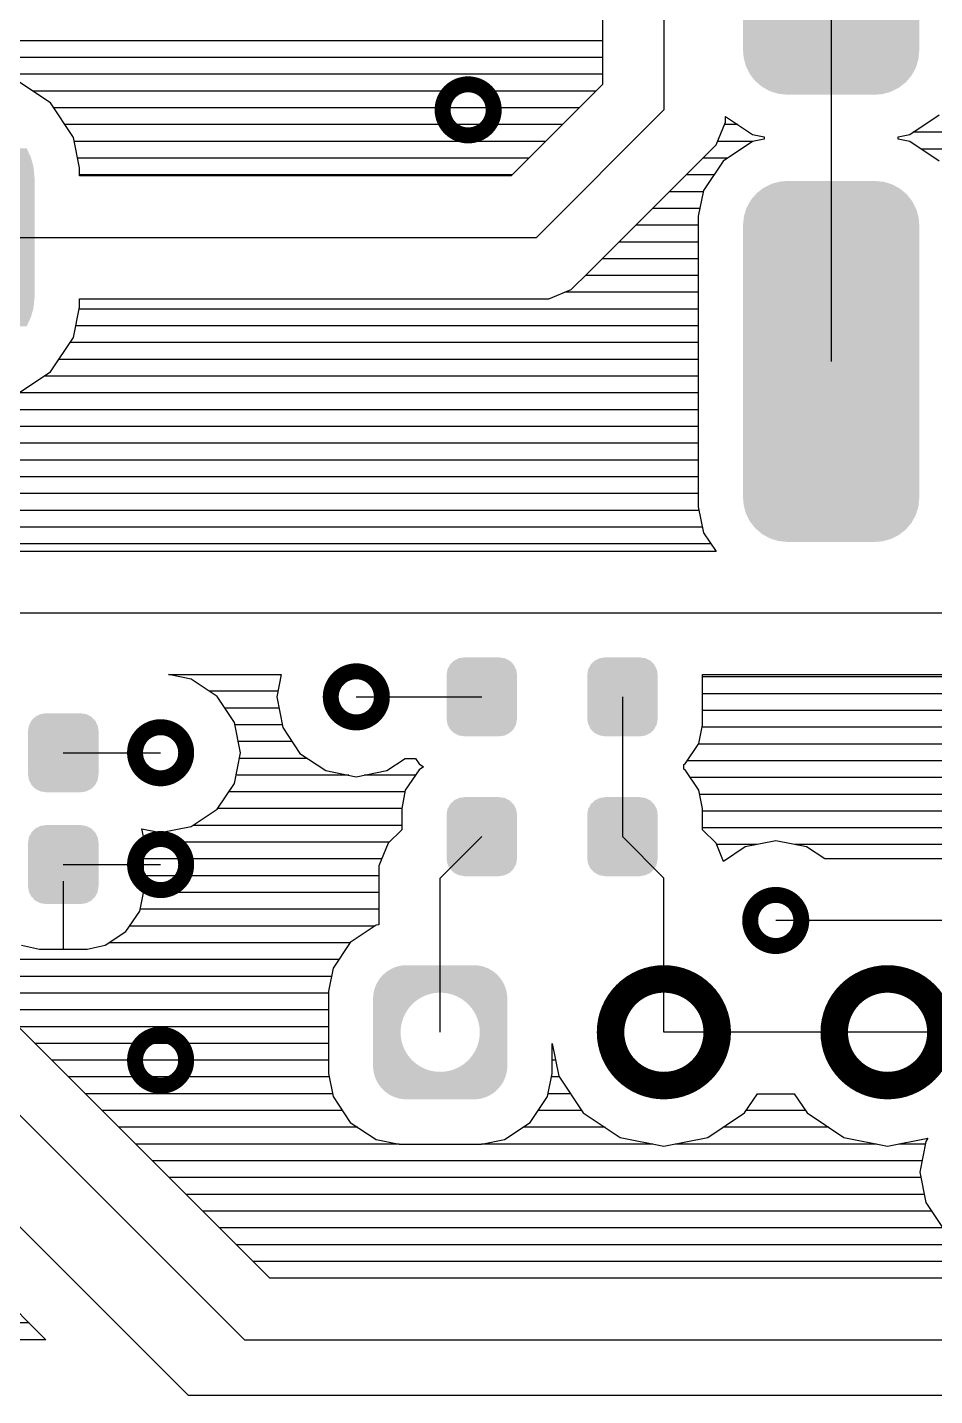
# Model space of a CAD drawing. Extents: x 295 to 953, y 10 to 290.
# Drawn here: x 673.63 to 694.23, y 71.91 to 102.99 of the extents above; entities that cross this region are included whole.
import ezdxf

# ---------------------------------------------------------------- set-up
doc = ezdxf.new("R2010")
doc.units = 0
doc.header["$LTSCALE"] = 5
doc.header["$MEASUREMENT"] = 0
doc.layers.get('0').update_dxf_attribs({"linetype": 'CONTINUOUS', "lineweight": 25})

msp = doc.modelspace()

# ---------------------------------------------------------------- linework, layer by layer
for p, q in [((686.685, 110.706), (686.685, 101.689)), ((688.082, 110.64), (688.082, 101.115)), ((691.882, 105.56), (691.882, 95.4)), ((686.685, 102.685), (651.943, 102.685)), ((686.685, 102.304), (652.202, 102.304)), ((686.685, 101.923), (672.72, 101.923)), ((674.153, 101.272), (673.365, 101.796)), ((686.685, 101.689), (684.612, 99.616)), ((686.543, 101.542), (673.746, 101.542)), ((674.671, 100.49), (674.153, 101.272)), ((686.162, 101.161), (674.224, 101.161)), ((688.082, 101.115), (685.192, 98.219)), ((685.781, 100.78), (674.478, 100.78)), ((689.271, 100.323), (689.479, 100.836)), ((689.759, 100.78), (689.459, 100.78)), ((689.479, 100.836), (689.479, 100.968)), ((689.479, 100.968), (690.094, 100.556)), ((693.665, 100.556), (694.336, 101.003)), ((674.813, 99.799), (674.671, 100.49)), ((690.094, 100.556), (690.358, 100.505)), ((690.358, 100.45), (690.094, 100.399)), ((690.358, 100.505), (690.358, 100.45)), ((693.406, 100.505), (693.665, 100.556)), ((693.406, 100.45), (693.406, 100.505)), ((693.665, 100.399), (693.406, 100.45)), ((704.023, 100.607), (693.736, 100.607)), ((685.4, 100.399), (674.691, 100.399)), ((688.875, 99.926), (689.271, 100.323)), ((690.114, 100.399), (689.301, 100.399)), ((690.094, 100.399), (689.428, 99.952)), ((694.336, 99.952), (693.665, 100.399)), ((703.835, 100.226), (693.924, 100.226)), ((685.019, 100.018), (674.767, 100.018)), ((674.813, 99.616), (674.813, 99.799)), ((686.375, 97.427), (688.875, 99.926)), ((689.53, 100.018), (688.966, 100.018)), ((689.428, 99.952), (688.981, 99.286)), ((684.638, 99.637), (674.813, 99.637)), ((684.612, 99.616), (674.813, 99.616)), ((689.22, 99.637), (688.585, 99.637)), ((688.976, 99.256), (688.204, 99.256)), ((688.981, 99.286), (688.864, 98.697)), ((688.9, 98.875), (687.823, 98.875)), ((688.864, 98.697), (688.864, 92.098)), ((688.864, 98.494), (687.442, 98.494)), ((666.492, 98.219), (685.192, 98.219)), ((688.864, 98.113), (687.061, 98.113)), ((688.864, 97.732), (686.68, 97.732)), ((685.979, 97.031), (686.375, 97.427)), ((688.864, 97.351), (686.299, 97.351)), ((685.466, 96.822), (685.979, 97.031)), ((674.813, 96.634), (674.813, 96.822)), ((674.813, 96.822), (685.466, 96.822)), ((688.864, 96.97), (685.832, 96.97)), ((674.671, 95.944), (674.813, 96.634)), ((688.864, 96.589), (674.803, 96.589)), ((688.864, 96.208), (674.727, 96.208)), ((674.153, 95.161), (674.671, 95.944)), ((688.864, 95.827), (674.595, 95.827)), ((688.864, 95.446), (674.341, 95.446)), ((673.365, 94.638), (674.153, 95.161)), ((688.864, 95.065), (674.011, 95.065)), ((688.864, 94.684), (673.436, 94.684)), ((688.864, 94.303), (671.572, 94.303)), ((688.864, 93.922), (671.653, 93.922)), ((688.864, 93.541), (671.73, 93.541)), ((688.864, 93.16), (671.674, 93.16)), ((688.864, 92.779), (671.598, 92.779)), ((688.864, 92.398), (671.384, 92.398)), ((688.88, 92.017), (671.12, 92.017)), ((688.864, 92.098), (688.981, 91.509)), ((688.956, 91.636), (670.551, 91.636)), ((688.981, 91.509), (689.271, 91.082)), ((689.149, 91.255), (650.297, 91.255)), ((689.271, 91.082), (662.408, 91.082)), ((662.682, 89.685), (709.672, 89.685)), ((676.83, 88.288), (679.39, 88.288)), ((677.348, 88.181), (676.83, 88.288)), ((679.39, 88.288), (679.289, 87.78)), ((688.961, 88.288), (695.9, 88.288)), ((688.961, 87.14), (688.961, 88.288)), ((677.937, 87.79), (677.348, 88.181)), ((695.89, 88.232), (688.961, 88.232)), ((679.314, 87.907), (677.765, 87.907)), ((678.329, 87.201), (677.937, 87.79)), ((679.289, 87.78), (679.426, 87.084)), ((681.097, 87.78), (683.947, 87.78)), ((687.142, 87.78), (687.142, 84.605)), ((695.814, 87.851), (688.961, 87.851)), ((679.339, 87.526), (678.115, 87.526)), ((695.86, 87.47), (688.961, 87.47)), ((678.466, 86.51), (678.329, 87.201)), ((679.416, 87.145), (678.339, 87.145)), ((679.426, 87.084), (679.817, 86.495)), ((688.88, 86.723), (688.961, 87.14)), ((695.936, 87.089), (688.951, 87.089)), ((679.639, 86.764), (678.415, 86.764)), ((674.442, 86.51), (676.652, 86.51)), ((678.329, 85.814), (678.466, 86.51)), ((679.817, 86.495), (680.406, 86.104)), ((688.565, 86.256), (688.88, 86.723)), ((696.185, 86.708), (688.87, 86.708)), ((679.99, 86.383), (678.44, 86.383)), ((681.793, 86.104), (682.21, 86.383)), ((682.21, 86.383), (682.443, 86.383)), ((682.525, 86.124), (682.21, 85.657)), ((682.443, 86.383), (682.525, 86.256)), ((682.525, 86.256), (682.621, 86.19)), ((682.621, 86.19), (682.525, 86.124)), ((688.539, 86.241), (688.565, 86.256)), ((688.539, 86.139), (688.539, 86.241)), ((688.565, 86.124), (688.539, 86.139)), ((688.88, 85.657), (688.565, 86.124)), ((696.576, 86.327), (688.616, 86.327)), ((677.937, 85.225), (678.329, 85.814)), ((680.924, 86.002), (678.364, 86.002)), ((680.406, 86.104), (681.097, 85.966)), ((681.097, 85.966), (681.793, 86.104)), ((682.443, 86.002), (681.275, 86.002)), ((699.654, 85.946), (688.682, 85.946)), ((682.205, 85.621), (678.202, 85.621)), ((682.21, 85.657), (682.128, 85.24)), ((688.961, 85.24), (688.88, 85.657)), ((699.598, 85.565), (688.895, 85.565)), ((677.348, 84.834), (677.937, 85.225)), ((682.128, 85.24), (677.942, 85.24)), ((682.128, 85.24), (682.128, 84.762)), ((688.961, 84.762), (688.961, 85.24)), ((699.598, 85.184), (688.961, 85.184)), ((676.261, 84.605), (676.225, 84.778)), ((676.225, 84.778), (676.652, 84.696)), ((676.261, 83.33), (676.261, 84.605)), ((676.652, 84.696), (677.348, 84.834)), ((682.128, 84.859), (677.384, 84.859)), ((682.128, 84.762), (681.818, 84.453)), ((683.002, 83.66), (683.947, 84.605)), ((688.082, 83.66), (687.142, 84.605)), ((699.604, 84.803), (688.961, 84.803)), ((689.271, 84.453), (688.961, 84.762)), ((681.844, 84.478), (676.261, 84.478)), ((681.818, 84.453), (681.605, 83.94)), ((689.438, 84.041), (689.271, 84.453)), ((690.195, 84.422), (689.281, 84.422)), ((689.931, 84.371), (689.438, 84.041)), ((690.622, 84.508), (689.931, 84.371)), ((691.318, 84.371), (690.622, 84.508)), ((699.675, 84.422), (691.054, 84.422)), ((691.735, 84.097), (691.318, 84.371)), ((674.442, 83.97), (676.652, 83.97)), ((674.823, 83.97), (676.261, 83.97)), ((681.671, 84.097), (676.261, 84.097)), ((681.605, 83.94), (681.605, 82.603)), ((699.898, 84.097), (691.735, 84.097)), ((681.605, 83.716), (676.261, 83.716)), ((683.002, 80.16), (683.002, 83.66)), ((688.082, 80.16), (688.082, 83.66)), ((674.442, 83.589), (674.442, 82.05)), ((676.18, 82.913), (676.261, 83.33)), ((681.605, 83.335), (676.261, 83.335)), ((675.865, 82.446), (676.18, 82.913)), ((681.605, 82.954), (676.185, 82.954)), ((702.814, 82.7), (690.622, 82.7)), ((675.397, 82.136), (675.865, 82.446)), ((681.514, 82.573), (675.946, 82.573)), ((681.549, 82.593), (680.96, 82.202)), ((681.605, 82.603), (681.549, 82.593)), ((673.492, 82.136), (673.904, 82.05)), ((674.986, 82.05), (675.397, 82.136)), ((680.955, 82.192), (675.479, 82.192)), ((680.96, 82.202), (680.569, 81.613)), ((679.136, 74.572), (671.658, 82.05)), ((680.696, 81.811), (671.897, 81.811)), ((673.904, 82.05), (674.986, 82.05)), ((680.569, 81.613), (680.462, 81.095)), ((670.302, 81.43), (678.557, 73.175)), ((680.533, 81.43), (672.278, 81.43)), ((680.462, 81.049), (672.659, 81.049)), ((680.462, 81.095), (680.462, 79.22)), ((680.462, 80.668), (673.04, 80.668)), ((680.462, 80.287), (673.421, 80.287)), ((680.462, 79.906), (673.802, 79.906)), ((685.547, 79.906), (685.542, 79.906)), ((685.542, 79.22), (685.542, 79.906)), ((685.542, 79.906), (685.695, 79.164)), ((693.162, 80.16), (688.082, 80.16)), ((702.814, 80.16), (693.162, 80.16)), ((680.462, 79.525), (674.183, 79.525)), ((685.623, 79.525), (685.542, 79.525)), ((680.482, 79.144), (674.564, 79.144)), ((680.462, 79.22), (680.569, 78.702)), ((685.441, 78.702), (685.542, 79.22)), ((685.71, 79.144), (685.527, 79.144)), ((685.695, 79.164), (686.253, 78.326)), ((677.287, 71.905), (670.302, 78.89)), ((680.559, 78.763), (674.945, 78.763)), ((680.569, 78.702), (680.96, 78.113)), ((685.049, 78.113), (685.441, 78.702)), ((685.964, 78.763), (685.451, 78.763)), ((689.916, 78.326), (690.206, 78.763)), ((690.206, 78.763), (691.044, 78.763)), ((691.044, 78.763), (691.333, 78.326)), ((680.782, 78.382), (675.326, 78.382)), ((686.218, 78.382), (685.227, 78.382)), ((691.298, 78.382), (689.952, 78.382)), ((680.96, 78.113), (681.549, 77.722)), ((684.46, 77.722), (685.049, 78.113)), ((686.253, 78.326), (687.092, 77.767)), ((689.078, 77.767), (689.916, 78.326)), ((691.333, 78.326), (692.172, 77.767)), ((681.133, 78.001), (675.707, 78.001)), ((681.549, 77.722), (682.067, 77.62)), ((683.942, 77.62), (684.46, 77.722)), ((686.746, 78.001), (684.877, 78.001)), ((687.092, 77.767), (688.082, 77.569)), ((688.082, 77.569), (689.078, 77.767)), ((691.826, 78.001), (689.423, 78.001)), ((692.172, 77.767), (693.162, 77.569)), ((693.162, 77.569), (694.077, 77.752)), ((694.077, 77.752), (694.031, 77.676)), ((669.728, 77.493), (674.046, 73.175)), ((682.067, 77.62), (676.088, 77.62)), ((682.067, 77.62), (683.942, 77.62)), ((687.833, 77.62), (683.942, 77.62)), ((692.913, 77.62), (688.336, 77.62)), ((694.021, 77.62), (693.416, 77.62)), ((694.031, 77.676), (693.894, 76.985)), ((693.944, 77.239), (676.469, 77.239)), ((693.919, 76.858), (676.85, 76.858)), ((693.894, 76.985), (694.031, 76.289)), ((693.995, 76.477), (677.231, 76.477)), ((694.031, 76.289), (694.422, 75.7)), ((694.158, 76.096), (677.612, 76.096)), ((694.417, 75.715), (677.993, 75.715)), ((694.976, 75.334), (678.374, 75.334)), ((695.763, 74.953), (678.755, 74.953)), ((696.144, 74.572), (679.136, 74.572)), ((696.144, 74.572), (679.136, 74.572)), ((673.665, 73.556), (640.102, 73.556)), ((674.046, 73.175), (639.842, 73.175)), ((674.046, 73.175), (639.842, 73.175)), ((678.557, 73.175), (725.547, 73.175)), ((735.072, 71.905), (677.287, 71.905))]:
    msp.add_line(p, q)
for points, const_width in [([(684.218, 101.115, -1), (683.057, 101.115, -1)], 0.363), ([(681.678, 87.78, -1), (680.517, 87.78, -1)], 0.363), ([(677.233, 86.51, -1), (676.072, 86.51, -1)], 0.363), ([(677.233, 83.97, -1), (676.072, 83.97, -1)], 0.363), ([(691.203, 82.7, -1), (690.042, 82.7, -1)], 0.363), ([(689.294, 80.16, -1), (686.871, 80.16, -1)], 0.625), ([(694.374, 80.16, -1), (691.951, 80.16, -1)], 0.625), ([(677.233, 79.525, -1), (676.072, 79.525, -1)], 0.363)]:
    msp.add_lwpolyline(points, format="xyb", close=True, dxfattribs=dict(const_width=const_width))
for points in [[(693.881, 102.532), (693.881, 108.588), (689.883, 102.532), (689.883, 108.588)], [(693.883, 102.461), (693.881, 102.532), (689.88, 102.461), (689.883, 102.532)], [(693.867, 102.3), (693.883, 102.461), (689.894, 102.3), (689.88, 102.461)], [(693.863, 102.261), (693.867, 102.3), (689.904, 102.261), (689.894, 102.3)], [(693.815, 102.105), (693.863, 102.261), (689.946, 102.105), (689.904, 102.261)], [(693.803, 102.069), (693.815, 102.105), (689.964, 102.069), (689.946, 102.105)], [(693.724, 101.925), (693.803, 102.069), (690.036, 101.925), (689.964, 102.069)], [(693.706, 101.892), (693.724, 101.925), (690.062, 101.892), (690.036, 101.925)], [(693.599, 101.767), (693.706, 101.892), (690.161, 101.767), (690.062, 101.892)], [(693.575, 101.739), (693.599, 101.767), (690.194, 101.739), (690.161, 101.767)], [(693.444, 101.637), (693.575, 101.739), (690.314, 101.637), (690.194, 101.739)], [(693.417, 101.615), (693.444, 101.637), (690.354, 101.615), (690.314, 101.637)], [(693.266, 101.54), (693.417, 101.615), (690.491, 101.54), (690.354, 101.615)], [(693.236, 101.525), (693.266, 101.54), (690.538, 101.525), (690.491, 101.54)], [(693.068, 101.48), (693.236, 101.525), (690.683, 101.48), (690.538, 101.525)], [(693.042, 101.473), (693.068, 101.48), (690.755, 101.473), (690.683, 101.48)], [(692.88, 101.46), (693.042, 101.473), (690.884, 101.46), (690.755, 101.473)], [(673.706, 100.038), (673.61, 100.242), (659.279, 100.038), (659.374, 100.242)], [(673.79, 99.571), (673.769, 99.804), (659.195, 99.571), (659.215, 99.804)], [(673.769, 99.804), (673.768, 99.812), (659.215, 99.804), (659.217, 99.812)], [(673.768, 99.812), (673.708, 100.03), (659.217, 99.812), (659.275, 100.03)], [(673.708, 100.03), (673.706, 100.038), (659.275, 100.03), (659.279, 100.038)], [(673.792, 96.868), (673.792, 99.571), (659.192, 96.868), (659.192, 99.571)], [(693.226, 99.435), (693.081, 99.48), (690.528, 99.435), (690.696, 99.48)], [(693.081, 99.48), (693.009, 99.487), (690.696, 99.48), (690.722, 99.487)], [(693.009, 99.487), (692.88, 99.5), (690.722, 99.487), (690.884, 99.5)], [(693.702, 99.068), (693.603, 99.193), (690.058, 99.068), (690.165, 99.193)], [(693.603, 99.193), (693.57, 99.221), (690.165, 99.193), (690.189, 99.221)], [(693.57, 99.221), (693.45, 99.323), (690.189, 99.221), (690.319, 99.323)], [(693.45, 99.323), (693.41, 99.345), (690.319, 99.323), (690.347, 99.345)], [(693.41, 99.345), (693.273, 99.42), (690.347, 99.345), (690.498, 99.42)], [(693.273, 99.42), (693.226, 99.435), (690.498, 99.42), (690.528, 99.435)], [(693.86, 98.699), (693.818, 98.855), (689.901, 98.699), (689.949, 98.855)], [(693.818, 98.855), (693.8, 98.891), (689.949, 98.855), (689.961, 98.891)], [(693.8, 98.891), (693.728, 99.035), (689.961, 98.891), (690.04, 99.035)], [(693.728, 99.035), (693.702, 99.068), (690.04, 99.035), (690.058, 99.068)], [(693.883, 98.499), (693.87, 98.66), (689.88, 98.499), (689.897, 98.66)], [(693.87, 98.66), (693.86, 98.699), (689.897, 98.66), (689.901, 98.699)], [(693.881, 98.428), (693.883, 98.499), (689.883, 98.428), (689.88, 98.499)], [(693.881, 92.372), (693.881, 98.428), (689.883, 92.372), (689.883, 98.428)], [(673.769, 96.635), (673.79, 96.868), (659.216, 96.635), (659.195, 96.868)], [(673.767, 96.627), (673.769, 96.635), (659.216, 96.627), (659.216, 96.635)], [(673.709, 96.409), (673.767, 96.627), (659.276, 96.409), (659.216, 96.627)], [(673.705, 96.401), (673.709, 96.409), (659.278, 96.401), (659.276, 96.409)], [(673.611, 96.197), (673.705, 96.401), (659.374, 96.197), (659.278, 96.401)], [(693.883, 92.301), (693.881, 92.372), (689.88, 92.301), (689.883, 92.372)], [(693.867, 92.14), (693.883, 92.301), (689.894, 92.14), (689.88, 92.301)], [(693.863, 92.101), (693.867, 92.14), (689.904, 92.101), (689.894, 92.14)], [(693.815, 91.945), (693.863, 92.101), (689.946, 91.945), (689.904, 92.101)], [(693.803, 91.909), (693.815, 91.945), (689.964, 91.909), (689.946, 91.945)], [(693.724, 91.765), (693.803, 91.909), (690.036, 91.765), (689.964, 91.909)], [(693.706, 91.732), (693.724, 91.765), (690.062, 91.732), (690.036, 91.765)], [(693.599, 91.607), (693.706, 91.732), (690.161, 91.607), (690.062, 91.732)], [(693.575, 91.579), (693.599, 91.607), (690.194, 91.579), (690.161, 91.607)], [(693.444, 91.477), (693.575, 91.579), (690.314, 91.477), (690.194, 91.579)], [(693.417, 91.455), (693.444, 91.477), (690.354, 91.455), (690.314, 91.477)], [(693.266, 91.38), (693.417, 91.455), (690.491, 91.38), (690.354, 91.455)], [(693.236, 91.365), (693.266, 91.38), (690.538, 91.365), (690.491, 91.38)], [(693.068, 91.32), (693.236, 91.365), (690.683, 91.32), (690.538, 91.365)], [(693.042, 91.313), (693.068, 91.32), (690.755, 91.313), (690.683, 91.32)], [(692.88, 91.3), (693.042, 91.313), (690.884, 91.3), (690.755, 91.313)], [(684.664, 88.518), (684.586, 88.597), (683.228, 88.518), (683.311, 88.597)], [(684.586, 88.597), (684.57, 88.605), (683.311, 88.597), (683.319, 88.605)], [(684.57, 88.605), (684.474, 88.656), (683.319, 88.605), (683.425, 88.656)], [(684.474, 88.656), (684.448, 88.66), (683.425, 88.656), (683.434, 88.66)], [(684.448, 88.66), (684.348, 88.676), (683.434, 88.66), (683.546, 88.676)], [(684.348, 88.676), (684.348, 88.679), (683.546, 88.676), (683.546, 88.679)], [(687.859, 88.518), (687.782, 88.597), (686.423, 88.518), (686.506, 88.597)], [(687.782, 88.597), (687.766, 88.605), (686.506, 88.597), (686.515, 88.605)], [(687.766, 88.605), (687.669, 88.656), (686.515, 88.605), (686.62, 88.656)], [(687.669, 88.656), (687.643, 88.66), (686.62, 88.656), (686.629, 88.66)], [(687.643, 88.66), (687.544, 88.676), (686.629, 88.66), (686.741, 88.676)], [(687.544, 88.676), (687.544, 88.679), (686.741, 88.676), (686.741, 88.679)], [(684.747, 88.28), (684.73, 88.392), (683.147, 88.28), (683.166, 88.392)], [(684.747, 88.278), (684.747, 88.28), (683.147, 88.278), (683.147, 88.28)], [(684.73, 88.392), (684.724, 88.405), (683.166, 88.392), (683.168, 88.405)], [(684.724, 88.405), (684.675, 88.506), (683.168, 88.405), (683.222, 88.506)], [(684.675, 88.506), (684.664, 88.518), (683.222, 88.506), (683.228, 88.518)], [(687.942, 88.28), (687.925, 88.392), (686.342, 88.28), (686.361, 88.392)], [(687.942, 88.278), (687.942, 88.28), (686.342, 88.278), (686.342, 88.28)], [(687.925, 88.392), (687.919, 88.405), (686.361, 88.392), (686.363, 88.405)], [(687.919, 88.405), (687.87, 88.506), (686.363, 88.405), (686.417, 88.506)], [(687.87, 88.506), (687.859, 88.518), (686.417, 88.506), (686.423, 88.518)], [(684.747, 87.282), (684.747, 88.278), (683.147, 87.282), (683.147, 88.278)], [(687.942, 87.282), (687.942, 88.278), (686.342, 87.282), (686.342, 88.278)], [(675.066, 87.335), (674.969, 87.386), (673.815, 87.335), (673.92, 87.386)], [(674.969, 87.386), (674.943, 87.39), (673.92, 87.386), (673.929, 87.39)], [(674.943, 87.39), (674.844, 87.406), (673.929, 87.39), (674.041, 87.406)], [(674.844, 87.406), (674.844, 87.409), (674.041, 87.406), (674.041, 87.409)], [(675.242, 87.01), (675.225, 87.122), (673.642, 87.01), (673.661, 87.122)], [(675.225, 87.122), (675.219, 87.135), (673.661, 87.122), (673.663, 87.135)], [(675.219, 87.135), (675.17, 87.236), (673.663, 87.135), (673.717, 87.236)], [(675.17, 87.236), (675.159, 87.248), (673.717, 87.236), (673.723, 87.248)], [(675.159, 87.248), (675.082, 87.327), (673.723, 87.248), (673.806, 87.327)], [(675.082, 87.327), (675.066, 87.335), (673.806, 87.327), (673.815, 87.335)], [(684.747, 87.28), (684.747, 87.282), (683.147, 87.28), (683.147, 87.282)], [(684.728, 87.168), (684.747, 87.28), (683.164, 87.168), (683.147, 87.28)], [(684.726, 87.155), (684.728, 87.168), (683.17, 87.155), (683.164, 87.168)], [(684.672, 87.054), (684.726, 87.155), (683.219, 87.054), (683.17, 87.155)], [(684.666, 87.042), (684.672, 87.054), (683.23, 87.042), (683.219, 87.054)], [(684.583, 86.963), (684.666, 87.042), (683.308, 86.963), (683.23, 87.042)], [(687.942, 87.28), (687.942, 87.282), (686.342, 87.28), (686.342, 87.282)], [(687.923, 87.168), (687.942, 87.28), (686.359, 87.168), (686.342, 87.28)], [(687.921, 87.155), (687.923, 87.168), (686.366, 87.155), (686.359, 87.168)], [(687.868, 87.054), (687.921, 87.155), (686.415, 87.054), (686.366, 87.155)], [(687.862, 87.042), (687.868, 87.054), (686.426, 87.042), (686.415, 87.054)], [(687.779, 86.963), (687.862, 87.042), (686.503, 86.963), (686.426, 87.042)], [(675.242, 87.008), (675.242, 87.01), (673.642, 87.008), (673.642, 87.01)], [(675.242, 86.012), (675.242, 87.008), (673.642, 86.012), (673.642, 87.008)], [(684.575, 86.955), (684.583, 86.963), (683.324, 86.955), (683.308, 86.963)], [(684.469, 86.904), (684.575, 86.955), (683.42, 86.904), (683.324, 86.955)], [(684.46, 86.9), (684.469, 86.904), (683.446, 86.9), (683.42, 86.904)], [(684.348, 86.884), (684.46, 86.9), (683.546, 86.884), (683.446, 86.9)], [(684.348, 86.881), (684.348, 86.884), (683.546, 86.881), (683.546, 86.884)], [(687.77, 86.955), (687.779, 86.963), (686.519, 86.955), (686.503, 86.963)], [(687.664, 86.904), (687.77, 86.955), (686.616, 86.904), (686.519, 86.955)], [(687.655, 86.9), (687.664, 86.904), (686.642, 86.9), (686.616, 86.904)], [(687.544, 86.884), (687.655, 86.9), (686.741, 86.884), (686.642, 86.9)], [(687.544, 86.881), (687.544, 86.884), (686.741, 86.881), (686.741, 86.884)], [(675.242, 86.01), (675.242, 86.012), (673.642, 86.01), (673.642, 86.012)], [(675.223, 85.898), (675.242, 86.01), (673.659, 85.898), (673.642, 86.01)], [(675.221, 85.885), (675.223, 85.898), (673.666, 85.885), (673.659, 85.898)], [(675.168, 85.784), (675.221, 85.885), (673.715, 85.784), (673.666, 85.885)], [(675.162, 85.772), (675.168, 85.784), (673.726, 85.772), (673.715, 85.784)], [(675.079, 85.693), (675.162, 85.772), (673.803, 85.693), (673.726, 85.772)], [(675.07, 85.685), (675.079, 85.693), (673.819, 85.685), (673.803, 85.693)], [(674.964, 85.634), (675.07, 85.685), (673.916, 85.634), (673.819, 85.685)], [(674.955, 85.63), (674.964, 85.634), (673.942, 85.63), (673.916, 85.634)], [(674.844, 85.614), (674.955, 85.63), (674.041, 85.614), (673.942, 85.63)], [(674.844, 85.611), (674.844, 85.614), (674.041, 85.611), (674.041, 85.614)], [(684.474, 85.481), (684.448, 85.485), (683.425, 85.481), (683.434, 85.485)], [(684.448, 85.485), (684.348, 85.501), (683.434, 85.485), (683.546, 85.501)], [(684.348, 85.501), (684.348, 85.504), (683.546, 85.501), (683.546, 85.504)], [(687.669, 85.481), (687.643, 85.485), (686.62, 85.481), (686.629, 85.485)], [(687.643, 85.485), (687.544, 85.501), (686.629, 85.485), (686.741, 85.501)], [(687.544, 85.501), (687.544, 85.504), (686.741, 85.501), (686.741, 85.504)], [(684.747, 85.105), (684.73, 85.217), (683.147, 85.105), (683.166, 85.217)], [(684.73, 85.217), (684.724, 85.23), (683.166, 85.217), (683.168, 85.23)], [(684.724, 85.23), (684.675, 85.331), (683.168, 85.23), (683.222, 85.331)], [(684.675, 85.331), (684.664, 85.343), (683.222, 85.331), (683.228, 85.343)], [(684.664, 85.343), (684.586, 85.422), (683.228, 85.343), (683.311, 85.422)], [(684.586, 85.422), (684.57, 85.43), (683.311, 85.422), (683.319, 85.43)], [(684.57, 85.43), (684.474, 85.481), (683.319, 85.43), (683.425, 85.481)], [(687.942, 85.105), (687.925, 85.217), (686.342, 85.105), (686.361, 85.217)], [(687.925, 85.217), (687.919, 85.23), (686.361, 85.217), (686.363, 85.23)], [(687.919, 85.23), (687.87, 85.331), (686.363, 85.23), (686.417, 85.331)], [(687.87, 85.331), (687.859, 85.343), (686.417, 85.331), (686.423, 85.343)], [(687.859, 85.343), (687.782, 85.422), (686.423, 85.343), (686.506, 85.422)], [(687.782, 85.422), (687.766, 85.43), (686.506, 85.422), (686.515, 85.43)], [(687.766, 85.43), (687.669, 85.481), (686.515, 85.43), (686.62, 85.481)], [(674.943, 84.85), (674.844, 84.866), (673.929, 84.85), (674.041, 84.866)], [(674.844, 84.866), (674.844, 84.869), (674.041, 84.866), (674.041, 84.869)], [(684.747, 85.103), (684.747, 85.105), (683.147, 85.103), (683.147, 85.105)], [(684.747, 84.107), (684.747, 85.103), (683.147, 84.107), (683.147, 85.103)], [(687.942, 85.103), (687.942, 85.105), (686.342, 85.103), (686.342, 85.105)], [(687.942, 84.107), (687.942, 85.103), (686.342, 84.107), (686.342, 85.103)], [(675.242, 84.47), (675.225, 84.582), (673.642, 84.47), (673.661, 84.582)], [(675.225, 84.582), (675.219, 84.595), (673.661, 84.582), (673.663, 84.595)], [(675.219, 84.595), (675.17, 84.696), (673.663, 84.595), (673.717, 84.696)], [(675.17, 84.696), (675.159, 84.708), (673.717, 84.696), (673.723, 84.708)], [(675.159, 84.708), (675.082, 84.787), (673.723, 84.708), (673.806, 84.787)], [(675.082, 84.787), (675.066, 84.795), (673.806, 84.787), (673.815, 84.795)], [(675.066, 84.795), (674.969, 84.846), (673.815, 84.795), (673.92, 84.846)], [(674.969, 84.846), (674.943, 84.85), (673.92, 84.846), (673.929, 84.85)], [(675.242, 84.468), (675.242, 84.47), (673.642, 84.468), (673.642, 84.47)], [(675.242, 83.472), (675.242, 84.468), (673.642, 83.472), (673.642, 84.468)], [(684.747, 84.105), (684.747, 84.107), (683.147, 84.105), (683.147, 84.107)], [(684.728, 83.993), (684.747, 84.105), (683.164, 83.993), (683.147, 84.105)], [(684.726, 83.98), (684.728, 83.993), (683.17, 83.98), (683.164, 83.993)], [(684.672, 83.879), (684.726, 83.98), (683.219, 83.879), (683.17, 83.98)], [(687.942, 84.105), (687.942, 84.107), (686.342, 84.105), (686.342, 84.107)], [(687.923, 83.993), (687.942, 84.105), (686.359, 83.993), (686.342, 84.105)], [(687.921, 83.98), (687.923, 83.993), (686.366, 83.98), (686.359, 83.993)], [(687.868, 83.879), (687.921, 83.98), (686.415, 83.879), (686.366, 83.98)], [(684.666, 83.867), (684.672, 83.879), (683.23, 83.867), (683.219, 83.879)], [(684.583, 83.788), (684.666, 83.867), (683.308, 83.788), (683.23, 83.867)], [(684.575, 83.78), (684.583, 83.788), (683.324, 83.78), (683.308, 83.788)], [(684.469, 83.729), (684.575, 83.78), (683.42, 83.729), (683.324, 83.78)], [(684.46, 83.725), (684.469, 83.729), (683.446, 83.725), (683.42, 83.729)], [(684.348, 83.709), (684.46, 83.725), (683.546, 83.709), (683.446, 83.725)], [(684.348, 83.706), (684.348, 83.709), (683.546, 83.706), (683.546, 83.709)], [(687.862, 83.867), (687.868, 83.879), (686.426, 83.867), (686.415, 83.879)], [(687.779, 83.788), (687.862, 83.867), (686.503, 83.788), (686.426, 83.867)], [(687.77, 83.78), (687.779, 83.788), (686.519, 83.78), (686.503, 83.788)], [(687.664, 83.729), (687.77, 83.78), (686.616, 83.729), (686.519, 83.78)], [(687.655, 83.725), (687.664, 83.729), (686.642, 83.725), (686.616, 83.729)], [(687.544, 83.709), (687.655, 83.725), (686.741, 83.709), (686.642, 83.725)], [(687.544, 83.706), (687.544, 83.709), (686.741, 83.706), (686.741, 83.709)], [(675.242, 83.47), (675.242, 83.472), (673.642, 83.47), (673.642, 83.472)], [(675.223, 83.358), (675.242, 83.47), (673.659, 83.358), (673.642, 83.47)], [(675.221, 83.345), (675.223, 83.358), (673.666, 83.345), (673.659, 83.358)], [(675.168, 83.244), (675.221, 83.345), (673.715, 83.244), (673.666, 83.345)], [(675.162, 83.232), (675.168, 83.244), (673.726, 83.232), (673.715, 83.244)], [(675.079, 83.153), (675.162, 83.232), (673.803, 83.153), (673.726, 83.232)], [(675.07, 83.145), (675.079, 83.153), (673.819, 83.145), (673.803, 83.153)], [(674.964, 83.094), (675.07, 83.145), (673.916, 83.094), (673.819, 83.145)], [(674.955, 83.09), (674.964, 83.094), (673.942, 83.09), (673.916, 83.094)], [(674.844, 83.074), (674.955, 83.09), (674.041, 83.074), (673.942, 83.09)], [(674.844, 83.071), (674.844, 83.074), (674.041, 83.071), (674.041, 83.074)], [(684.331, 81.43), (684.313, 81.451), (681.672, 81.43), (681.692, 81.451)], [(684.313, 81.451), (684.292, 81.47), (681.692, 81.451), (681.711, 81.47)], [(684.292, 81.47), (684.272, 81.49), (681.711, 81.47), (681.733, 81.49)], [(684.272, 81.49), (684.251, 81.508), (681.733, 81.49), (681.752, 81.508)], [(684.251, 81.508), (684.23, 81.525), (681.752, 81.508), (681.775, 81.525)], [(684.23, 81.525), (684.207, 81.542), (681.775, 81.525), (681.797, 81.542)], [(684.207, 81.542), (684.184, 81.558), (681.797, 81.542), (681.821, 81.558)], [(684.184, 81.558), (684.16, 81.572), (681.821, 81.558), (681.843, 81.572)], [(684.16, 81.572), (684.137, 81.587), (681.843, 81.572), (681.868, 81.587)], [(684.137, 81.587), (684.112, 81.6), (681.868, 81.587), (681.891, 81.6)], [(684.112, 81.6), (684.087, 81.612), (681.891, 81.6), (681.918, 81.612)], [(684.087, 81.612), (684.061, 81.623), (681.918, 81.612), (681.942, 81.623)], [(684.061, 81.623), (684.036, 81.634), (681.942, 81.623), (681.969, 81.634)], [(684.036, 81.634), (684.009, 81.643), (681.969, 81.634), (681.994, 81.643)], [(684.009, 81.643), (683.984, 81.652), (681.994, 81.643), (682.022, 81.652)], [(683.984, 81.652), (683.955, 81.659), (682.022, 81.652), (682.047, 81.659)], [(683.955, 81.659), (683.93, 81.666), (682.047, 81.659), (682.077, 81.666)], [(683.93, 81.666), (683.9, 81.671), (682.077, 81.666), (682.101, 81.671)], [(683.9, 81.671), (683.875, 81.676), (682.101, 81.671), (682.133, 81.676)], [(683.875, 81.676), (683.843, 81.679), (682.133, 81.676), (682.156, 81.679)], [(683.843, 81.679), (683.82, 81.682), (682.156, 81.679), (682.191, 81.682)], [(683.82, 81.682), (683.779, 81.683), (682.191, 81.682), (682.212, 81.683)], [(683.779, 81.683), (683.764, 81.684), (682.212, 81.683), (682.24, 81.684)], [(684.501, 81.115), (684.493, 81.141), (681.504, 81.115), (681.51, 81.141)], [(684.493, 81.141), (684.485, 81.168), (681.51, 81.141), (681.52, 81.168)], [(684.485, 81.168), (684.475, 81.194), (681.52, 81.168), (681.528, 81.194)], [(684.475, 81.194), (684.465, 81.22), (681.528, 81.194), (681.539, 81.22)], [(684.465, 81.22), (684.454, 81.245), (681.539, 81.22), (681.55, 81.245)], [(684.454, 81.245), (684.442, 81.271), (681.55, 81.245), (681.563, 81.271)], [(684.442, 81.271), (684.428, 81.295), (681.563, 81.271), (681.576, 81.295)], [(684.428, 81.295), (684.414, 81.319), (681.576, 81.295), (681.59, 81.319)], [(684.414, 81.319), (684.399, 81.342), (681.59, 81.319), (681.605, 81.342)], [(684.399, 81.342), (684.384, 81.366), (681.605, 81.342), (681.621, 81.366)], [(684.384, 81.366), (684.367, 81.388), (681.621, 81.366), (681.637, 81.388)], [(684.367, 81.388), (684.35, 81.41), (681.637, 81.388), (681.655, 81.41)], [(684.35, 81.41), (684.331, 81.43), (681.655, 81.41), (681.672, 81.43)], [(682.525, 80.922), (682.575, 80.951), (681.478, 80.922), (681.479, 80.951)], [(682.523, 80.921), (682.525, 80.922), (681.478, 80.921), (681.478, 80.922)], [(682.473, 80.887), (682.523, 80.921), (681.478, 80.887), (681.478, 80.921)], [(682.425, 80.85), (682.473, 80.887), (681.478, 80.85), (681.478, 80.887)], [(682.38, 80.809), (682.425, 80.85), (681.478, 80.809), (681.478, 80.85)], [(682.575, 80.951), (682.628, 80.978), (681.479, 80.951), (681.48, 80.978)], [(682.629, 80.978), (682.685, 81.001), (681.48, 80.978), (681.483, 81.001)], [(682.685, 81.001), (682.742, 81.021), (681.483, 81.001), (681.485, 81.021)], [(682.742, 81.021), (682.788, 81.033), (681.485, 81.021), (681.486, 81.033)], [(682.788, 81.033), (682.801, 81.036), (681.486, 81.033), (681.487, 81.036)], [(682.801, 81.036), (682.86, 81.048), (681.487, 81.036), (681.489, 81.048)], [(682.86, 81.048), (682.92, 81.055), (681.489, 81.048), (681.49, 81.055)], [(682.92, 81.055), (682.98, 81.059), (681.49, 81.055), (681.491, 81.059)], [(684.513, 81.061), (684.507, 81.088), (681.491, 81.061), (681.496, 81.088)], [(684.514, 81.059), (684.513, 81.061), (681.491, 81.059), (681.491, 81.061)], [(684.507, 81.088), (684.501, 81.115), (681.496, 81.088), (681.504, 81.115)], [(684.514, 81.058), (684.514, 81.059), (683.041, 81.058), (682.98, 81.059)], [(684.514, 81.054), (684.514, 81.058), (683.101, 81.054), (683.041, 81.058)], [(684.516, 81.045), (684.514, 81.054), (683.161, 81.045), (683.101, 81.054)], [(684.518, 81.032), (684.516, 81.045), (683.22, 81.032), (683.161, 81.045)], [(684.52, 81.016), (684.518, 81.032), (683.278, 81.016), (683.22, 81.032)], [(684.521, 81.006), (684.52, 81.016), (683.306, 81.006), (683.278, 81.016)], [(684.522, 80.995), (684.521, 81.006), (683.335, 80.995), (683.306, 81.006)], [(684.524, 80.971), (684.522, 80.995), (683.39, 80.971), (683.335, 80.995)], [(684.526, 80.95), (684.524, 80.971), (683.43, 80.95), (683.39, 80.971)], [(684.526, 80.943), (684.526, 80.95), (683.444, 80.943), (683.43, 80.95)], [(684.526, 80.922), (684.526, 80.943), (683.479, 80.922), (683.444, 80.943)], [(684.526, 80.912), (684.526, 80.922), (683.495, 80.912), (683.479, 80.922)], [(684.526, 80.877), (684.526, 80.912), (683.545, 80.877), (683.495, 80.912)], [(684.526, 80.839), (684.526, 80.877), (683.592, 80.839), (683.545, 80.877)], [(684.526, 80.798), (684.526, 80.839), (683.636, 80.798), (683.592, 80.839)], [(682.338, 80.766), (682.38, 80.809), (681.478, 80.766), (681.478, 80.809)], [(682.299, 80.72), (682.338, 80.766), (681.478, 80.72), (681.478, 80.766)], [(682.263, 80.671), (682.299, 80.72), (681.478, 80.671), (681.478, 80.72)], [(682.23, 80.621), (682.263, 80.671), (681.478, 80.621), (681.478, 80.671)], [(682.201, 80.568), (682.23, 80.621), (681.478, 80.568), (681.478, 80.621)], [(682.175, 80.513), (682.201, 80.568), (681.478, 80.513), (681.478, 80.568)], [(682.153, 80.457), (682.175, 80.513), (681.478, 80.457), (681.478, 80.513)], [(684.526, 80.754), (684.526, 80.798), (683.677, 80.754), (683.636, 80.798)], [(684.526, 80.707), (684.526, 80.754), (683.716, 80.707), (683.677, 80.754)], [(684.526, 80.658), (684.526, 80.707), (683.751, 80.658), (683.716, 80.707)], [(684.526, 80.606), (684.526, 80.658), (683.783, 80.606), (683.751, 80.658)], [(684.526, 80.553), (684.526, 80.606), (683.811, 80.553), (683.783, 80.606)], [(684.526, 80.498), (684.526, 80.553), (683.835, 80.498), (683.811, 80.553)], [(682.135, 80.399), (682.153, 80.457), (681.478, 80.399), (681.478, 80.457)], [(682.121, 80.34), (682.135, 80.399), (681.478, 80.34), (681.478, 80.399)], [(682.111, 80.281), (682.121, 80.34), (681.478, 80.281), (681.478, 80.34)], [(682.105, 80.22), (682.111, 80.281), (681.478, 80.22), (681.478, 80.281)], [(682.103, 80.16), (682.105, 80.22), (681.478, 80.16), (681.478, 80.22)], [(684.526, 80.441), (684.526, 80.498), (683.856, 80.441), (683.835, 80.498)], [(684.526, 80.383), (684.526, 80.441), (683.873, 80.383), (683.856, 80.441)], [(684.526, 80.324), (684.526, 80.383), (683.886, 80.324), (683.873, 80.383)], [(684.526, 80.264), (684.526, 80.324), (683.895, 80.264), (683.886, 80.324)], [(684.526, 80.204), (684.526, 80.264), (683.9, 80.204), (683.895, 80.264)], [(684.526, 80.16), (684.526, 80.204), (683.901, 80.16), (683.9, 80.204)], [(682.104, 80.116), (682.103, 80.16), (681.478, 80.116), (681.478, 80.16)], [(682.109, 80.056), (682.104, 80.116), (681.478, 80.056), (681.478, 80.116)], [(682.118, 79.996), (682.109, 80.056), (681.478, 79.996), (681.478, 80.056)], [(682.131, 79.937), (682.118, 79.996), (681.478, 79.937), (681.478, 79.996)], [(682.148, 79.879), (682.131, 79.937), (681.478, 79.879), (681.478, 79.937)], [(684.526, 79.863), (684.526, 79.921), (683.851, 79.863), (683.869, 79.921)], [(684.526, 79.921), (684.526, 79.98), (683.869, 79.921), (683.883, 79.98)], [(684.526, 79.98), (684.526, 80.039), (683.883, 79.98), (683.893, 80.039)], [(684.526, 80.039), (684.526, 80.1), (683.893, 80.039), (683.899, 80.1)], [(684.526, 80.1), (684.526, 80.16), (683.899, 80.1), (683.901, 80.16)], [(682.169, 79.822), (682.148, 79.879), (681.478, 79.822), (681.478, 79.879)], [(682.193, 79.767), (682.169, 79.822), (681.478, 79.767), (681.478, 79.822)], [(682.222, 79.714), (682.193, 79.767), (681.478, 79.714), (681.478, 79.767)], [(682.253, 79.662), (682.222, 79.714), (681.478, 79.662), (681.478, 79.714)], [(682.288, 79.613), (682.253, 79.662), (681.478, 79.613), (681.478, 79.662)], [(682.327, 79.566), (682.288, 79.613), (681.478, 79.566), (681.478, 79.613)], [(684.526, 79.554), (684.526, 79.6), (683.666, 79.554), (683.706, 79.6)], [(684.526, 79.6), (684.526, 79.649), (683.706, 79.6), (683.742, 79.649)], [(684.526, 79.649), (684.526, 79.699), (683.742, 79.649), (683.774, 79.699)], [(684.526, 79.699), (684.526, 79.752), (683.774, 79.699), (683.804, 79.752)], [(684.526, 79.752), (684.526, 79.807), (683.804, 79.752), (683.829, 79.807)], [(684.526, 79.807), (684.526, 79.863), (683.829, 79.807), (683.851, 79.863)], [(682.368, 79.522), (682.327, 79.566), (681.478, 79.522), (681.478, 79.566)], [(682.413, 79.481), (682.368, 79.522), (681.478, 79.481), (681.478, 79.522)], [(682.459, 79.443), (682.413, 79.481), (681.478, 79.443), (681.478, 79.481)], [(682.509, 79.408), (682.459, 79.443), (681.478, 79.408), (681.478, 79.443)], [(682.526, 79.398), (682.509, 79.408), (681.478, 79.398), (681.478, 79.408)], [(682.56, 79.377), (682.526, 79.398), (681.479, 79.377), (681.478, 79.398)], [(682.574, 79.37), (682.56, 79.377), (681.479, 79.37), (681.479, 79.377)], [(682.614, 79.349), (682.574, 79.37), (681.48, 79.349), (681.479, 79.37)], [(682.669, 79.325), (682.614, 79.349), (681.482, 79.325), (681.48, 79.349)], [(682.698, 79.314), (682.669, 79.325), (681.483, 79.314), (681.482, 79.325)], [(682.726, 79.304), (682.698, 79.314), (681.484, 79.304), (681.483, 79.314)], [(682.784, 79.288), (682.726, 79.304), (681.487, 79.288), (681.484, 79.304)], [(682.844, 79.275), (682.784, 79.288), (681.489, 79.275), (681.487, 79.288)], [(682.903, 79.266), (682.844, 79.275), (681.49, 79.266), (681.489, 79.275)], [(682.964, 79.262), (682.903, 79.266), (681.491, 79.262), (681.49, 79.266)], [(684.514, 79.265), (684.515, 79.272), (683.084, 79.265), (683.144, 79.272)], [(684.515, 79.272), (684.517, 79.284), (683.144, 79.272), (683.204, 79.284)], [(684.517, 79.284), (684.518, 79.287), (683.204, 79.284), (683.216, 79.287)], [(684.518, 79.287), (684.519, 79.299), (683.216, 79.287), (683.262, 79.299)], [(684.519, 79.299), (684.521, 79.319), (683.262, 79.299), (683.319, 79.319)], [(684.521, 79.319), (684.524, 79.342), (683.319, 79.319), (683.375, 79.342)], [(684.524, 79.342), (684.524, 79.342), (683.375, 79.342), (683.376, 79.342)], [(684.524, 79.342), (684.525, 79.369), (683.376, 79.342), (683.429, 79.369)], [(684.525, 79.369), (684.526, 79.398), (683.429, 79.369), (683.479, 79.398)], [(684.526, 79.398), (684.526, 79.399), (683.479, 79.398), (683.481, 79.399)], [(684.526, 79.399), (684.526, 79.433), (683.481, 79.399), (683.532, 79.433)], [(684.526, 79.433), (684.526, 79.47), (683.532, 79.433), (683.579, 79.47)], [(684.526, 79.47), (684.526, 79.511), (683.579, 79.47), (683.624, 79.511)], [(684.526, 79.511), (684.526, 79.554), (683.624, 79.511), (683.666, 79.554)], [(683.024, 79.261), (682.964, 79.262), (681.491, 79.261), (681.491, 79.262)], [(684.513, 79.259), (684.513, 79.261), (681.491, 79.259), (681.491, 79.261)], [(684.508, 79.232), (684.513, 79.259), (681.497, 79.232), (681.491, 79.259)], [(684.501, 79.205), (684.508, 79.232), (681.503, 79.205), (681.497, 79.232)], [(684.494, 79.179), (684.501, 79.205), (681.511, 79.179), (681.503, 79.205)], [(684.485, 79.152), (684.494, 79.179), (681.519, 79.152), (681.511, 79.179)], [(684.476, 79.126), (684.485, 79.152), (681.529, 79.126), (681.519, 79.152)], [(684.465, 79.1), (684.476, 79.126), (681.539, 79.1), (681.529, 79.126)], [(684.454, 79.075), (684.465, 79.1), (681.551, 79.075), (681.539, 79.1)], [(684.441, 79.049), (684.454, 79.075), (681.563, 79.049), (681.551, 79.075)], [(684.429, 79.025), (684.441, 79.049), (681.576, 79.025), (681.563, 79.049)], [(684.414, 79.001), (684.429, 79.025), (681.59, 79.001), (681.576, 79.025)], [(684.4, 78.978), (684.414, 79.001), (681.605, 78.978), (681.59, 79.001)], [(684.383, 78.954), (684.4, 78.978), (681.621, 78.954), (681.605, 78.978)], [(684.513, 79.261), (684.514, 79.265), (683.024, 79.261), (683.084, 79.265)], [(684.367, 78.932), (684.383, 78.954), (681.638, 78.932), (681.621, 78.954)], [(684.349, 78.91), (684.367, 78.932), (681.655, 78.91), (681.638, 78.932)], [(684.332, 78.89), (684.349, 78.91), (681.673, 78.89), (681.655, 78.91)], [(684.312, 78.869), (684.332, 78.89), (681.692, 78.869), (681.673, 78.89)], [(684.293, 78.85), (684.312, 78.869), (681.712, 78.85), (681.692, 78.869)], [(684.272, 78.83), (684.293, 78.85), (681.732, 78.83), (681.712, 78.85)], [(684.252, 78.812), (684.272, 78.83), (681.753, 78.812), (681.732, 78.83)], [(684.229, 78.795), (684.252, 78.812), (681.775, 78.795), (681.753, 78.812)], [(684.208, 78.778), (684.229, 78.795), (681.797, 78.778), (681.775, 78.795)], [(684.184, 78.762), (684.208, 78.778), (681.82, 78.762), (681.797, 78.778)], [(684.161, 78.748), (684.184, 78.762), (681.844, 78.748), (681.82, 78.762)], [(684.136, 78.733), (684.161, 78.748), (681.867, 78.733), (681.844, 78.748)], [(684.113, 78.72), (684.136, 78.733), (681.893, 78.72), (681.867, 78.733)], [(684.086, 78.708), (684.113, 78.72), (681.917, 78.708), (681.893, 78.72)], [(684.062, 78.697), (684.086, 78.708), (681.943, 78.697), (681.917, 78.708)], [(684.035, 78.686), (684.062, 78.697), (681.968, 78.686), (681.943, 78.697)], [(684.01, 78.677), (684.035, 78.686), (681.995, 78.677), (681.968, 78.686)], [(683.982, 78.668), (684.01, 78.677), (682.021, 78.668), (681.995, 78.677)], [(683.957, 78.661), (683.982, 78.668), (682.049, 78.661), (682.021, 78.668)], [(683.927, 78.654), (683.957, 78.661), (682.074, 78.654), (682.049, 78.661)], [(683.903, 78.649), (683.927, 78.654), (682.104, 78.649), (682.074, 78.654)], [(683.872, 78.644), (683.903, 78.649), (682.129, 78.644), (682.104, 78.649)], [(683.848, 78.641), (683.872, 78.644), (682.161, 78.641), (682.129, 78.644)], [(683.813, 78.638), (683.848, 78.641), (682.185, 78.638), (682.161, 78.641)], [(683.792, 78.637), (683.813, 78.638), (682.226, 78.637), (682.185, 78.638)], [(683.764, 78.636), (683.792, 78.637), (682.24, 78.636), (682.226, 78.637)]]:
    msp.add_solid(points)

doc.saveas('drawing.dxf')
